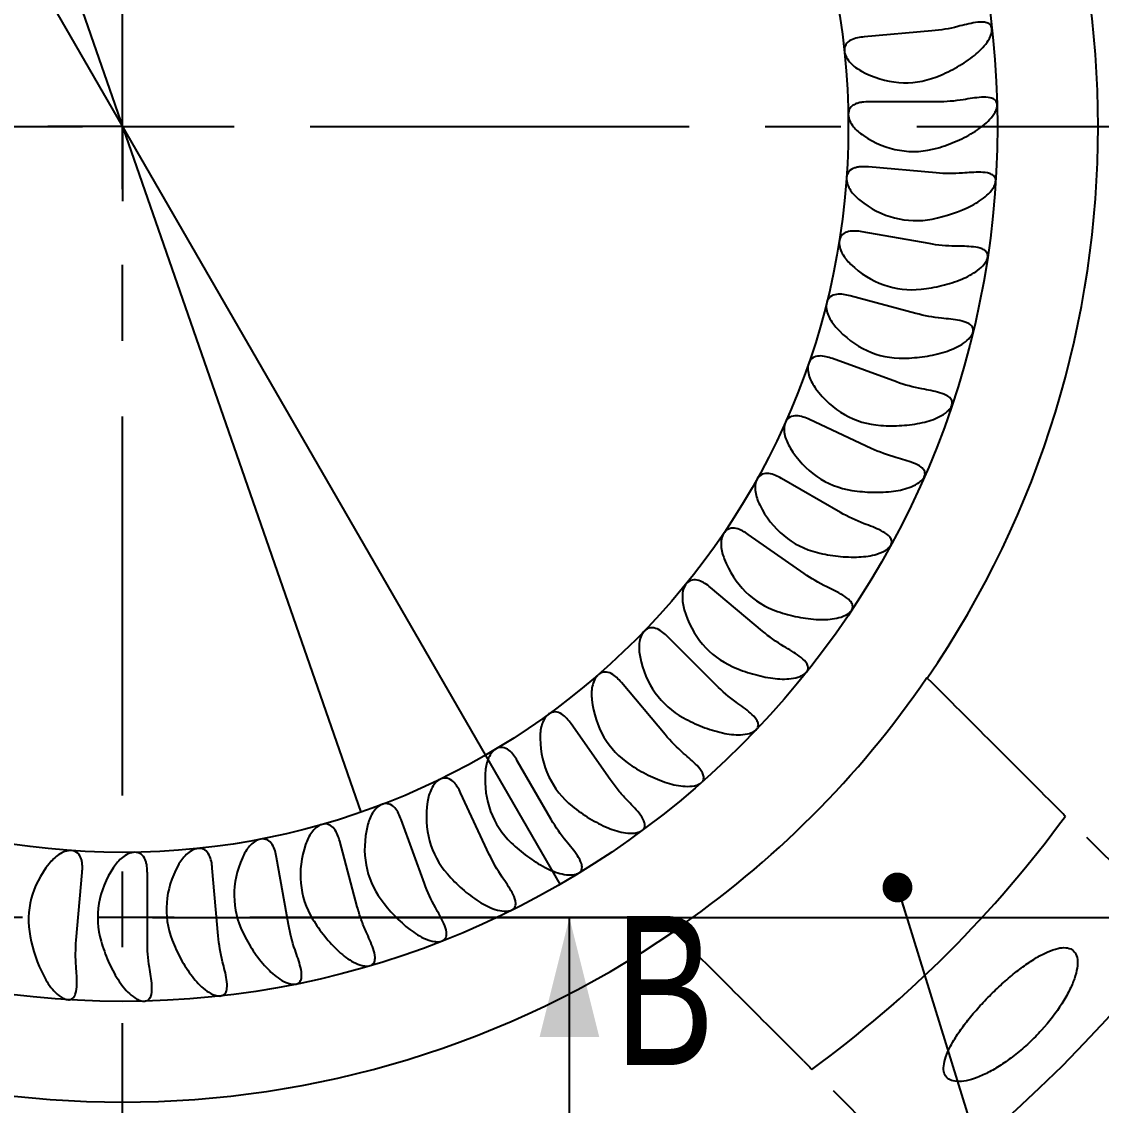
# Model space of a CAD drawing. Header units: millimetres. Extents: x 8 to 3888, y -9869 to 412.
# Drawn here: x 120.53 to 156.69, y 168.97 to 205.27 of the extents above; entities that cross this region are included whole.
import ezdxf

# ---------------------------------------------------------------- set-up
doc = ezdxf.new("R2010")
doc.units = ezdxf.units.MM
doc.header["$PDSIZE"] = -1
doc.linetypes.add('CENTERX2', pattern=[20.32, 12.7, -2.54, 2.54, -2.54])
for name, color, linetype in [('CENTERLINE', 4, 'CENTERX2'), ('DIMENSIONS', 2, 'Continuous'), ('TEXT', 2, 'Continuous')]:
    doc.layers.add(name, color=color, linetype=linetype)
doc.layers.add('OUTLINE', color=7, linetype='Continuous', lineweight=25)
doc.styles.add('SLDTEXTSTYLE0', font='TXT', dxfattribs={"width": 0.75})
doc.dimstyles.new('SLDDIMSTYLE0', dxfattribs={"dimtxt": 3.5, "dimasz": 2, "dimexe": 0, "dimexo": 0.0625, "dimgap": 0.875, "dimtad": 1, "dimdec": 1, "dimrnd": 1e-09, "dimzin": 12, "dimdsep": 46, "dimtxsty": 'SLDTEXTSTYLE0', "dimblk1": 'NONE', "dimsah": 1, "dimcen": 0, "dimadec": 0, "dimazin": 3, "dimtfac": 1, "dimtdec": 1, "dimtmove": 0, "dimatfit": 3, "dimldrblk": 'NONE', "dimfxl": 0, "dimfrac": 2, "dimtolj": 1, "dimtzin": 12, "dimarcsym": 0})
doc.dimstyles.new('SLDDIMSTYLE1', dxfattribs={"dimtxt": 3.5, "dimasz": 2, "dimexe": 0, "dimexo": 0.0625, "dimgap": 0.875, "dimtad": 1, "dimrnd": 1e-09, "dimzin": 12, "dimdsep": 46, "dimtxsty": 'SLDTEXTSTYLE0', "dimsah": 1, "dimcen": 0.09, "dimadec": 0, "dimazin": 3, "dimtfac": 1, "dimtofl": 0, "dimtmove": 0, "dimatfit": 3, "dimfxl": 0, "dimfrac": 2, "dimtolj": 1, "dimtzin": 12, "dimarcsym": 0})
doc.dimstyles.new('SLDDIMSTYLE2', dxfattribs={"dimtxt": 3.5, "dimasz": 2, "dimexe": 0, "dimexo": 0.0625, "dimgap": 0.875, "dimtad": 1, "dimrnd": 1e-09, "dimzin": 12, "dimdsep": 46, "dimtxsty": 'SLDTEXTSTYLE0', "dimsah": 1, "dimcen": 0.09, "dimadec": 0, "dimazin": 3, "dimtfac": 1, "dimtmove": 0, "dimatfit": 0, "dimfxl": 0, "dimfrac": 2, "dimtolj": 1, "dimtzin": 12, "dimarcsym": 0})
doc.dimstyles.new('SLDDIMSTYLE4', dxfattribs={"dimtxt": 0.18, "dimasz": 1, "dimexe": 0, "dimexo": 0.0625, "dimgap": 0, "dimtad": 0, "dimtih": 1, "dimtoh": 1, "dimdec": 0, "dimrnd": 1e-09, "dimzin": 0, "dimdsep": 46, "dimtxsty": 'Standard', "dimblk1": 'DOT', "dimblk2": 'DOT', "dimsah": 1, "dimcen": 0.09, "dimadec": 0, "dimazin": 0, "dimtfac": 1, "dimtdec": 0, "dimtofl": 0, "dimtmove": 0, "dimatfit": 3, "dimldrblk": 'DOT', "dimfxl": 0, "dimfrac": 2, "dimtolj": 1, "dimtzin": 0, "dimarcsym": 0})

# ---------------------------------------------------------------- blocks, each defined once
blk = doc.blocks.new('_D')
at = {"layer": 'DIMENSIONS'}
for q in [(95.068, 284.694), (131.896, 178.797)]:
    blk.add_line((115.927, 224.716), q, dxfattribs=at)
blk.add_solid([(115.927, 224.716), (115.742, 226.77), (114.797, 226.441)], dxfattribs=at)
at = {"layer": 'DIMENSIONS', "char_height": 3.5, "attachment_point": 1, "rotation": 289.1766, "style": 'SLDTEXTSTYLE0'}
for s, insert in [('%%c', (99.849, 284.676)), ('48,6', (101.574, 279.715))]:
    blk.add_mtext(s, dxfattribs=dict(at, insert=insert))
blk = doc.blocks.new('_None')
blk = doc.blocks.new('_D_1')
at = {"layer": 'DIMENSIONS'}
for q in [(78.937, 279.654), (138.563, 176.38)]:
    blk.add_line((109.26, 227.133), q, dxfattribs=at)
blk.add_solid([(109.26, 227.133), (108.693, 229.115), (107.827, 228.615)], dxfattribs=at)
at = {"layer": 'DIMENSIONS', "char_height": 3.5, "attachment_point": 1, "rotation": 300, "style": 'SLDTEXTSTYLE0'}
for s, insert in [('%%c', (83.637, 280.534)), ('58,6', (86.263, 275.986))]:
    blk.add_mtext(s, dxfattribs=dict(at, insert=insert))
blk = doc.blocks.new('_D_2')
at = {"layer": 'DIMENSIONS'}
for p, q in [((199.912, 201.757), (210.803, 201.757)), ((208.803, 175.261), (208.803, 201.757)), ((124.912, 175.261), (210.803, 175.261))]:
    blk.add_line(p, q, dxfattribs=at)
for points in [[(208.803, 201.757), (208.303, 199.757), (209.303, 199.757)], [(208.803, 175.261), (209.303, 177.261), (208.303, 177.261)]]:
    blk.add_solid(points, dxfattribs=at)
at = {"layer": 'DIMENSIONS', "insert": (204.291, 183.983), "char_height": 3.5, "attachment_point": 1, "rotation": 90, "style": 'SLDTEXTSTYLE0'}
blk.add_mtext('26,5', dxfattribs=at)
blk = doc.blocks.new('_D_3')
at = {"layer": 'DIMENSIONS'}
for p, q in [((47.912, 201.757), (37.912, 201.757)), ((39.912, 148.757), (39.912, 201.757)), ((122.912, 148.757), (37.912, 148.757))]:
    blk.add_line(p, q, dxfattribs=at)
for points in [[(39.912, 201.757), (39.412, 199.757), (40.412, 199.757)], [(39.912, 148.757), (40.412, 150.757), (39.412, 150.757)]]:
    blk.add_solid(points, dxfattribs=at)
at = {"layer": 'DIMENSIONS', "insert": (35.4, 172.67), "char_height": 3.5, "attachment_point": 1, "rotation": 90, "style": 'SLDTEXTSTYLE0'}
blk.add_mtext('53', dxfattribs=at)
blk = doc.blocks.new('_D_4')
at = {"layer": 'DIMENSIONS'}
for p, q in [((156.196, 177.958), (189.71, 144.443)), ((147.71, 169.472), (181.225, 135.958)), ((188.296, 145.857), (191.125, 148.686)), ((179.811, 137.372), (188.296, 145.857)), ((179.811, 137.372), (176.982, 134.543))]:
    blk.add_line(p, q, dxfattribs=at)
for points in [[(188.296, 145.857), (190.064, 146.918), (189.357, 147.625)], [(179.811, 137.372), (178.043, 136.311), (178.75, 135.604)]]:
    blk.add_solid(points, dxfattribs=at)
at = {"layer": 'DIMENSIONS', "insert": (179.035, 142.976), "char_height": 3.5, "attachment_point": 1, "rotation": 45, "style": 'SLDTEXTSTYLE0'}
blk.add_mtext('12', dxfattribs=at)
blk = doc.blocks.new('_Dot')
at = {"color": 0, "linetype": 'ByBlock', "lineweight": -2}
blk.add_line((-0.5, 0), (-1, 0), dxfattribs=at)
at = {"color": 0, "linetype": 'ByBlock', "const_width": 0.5}
blk.add_lwpolyline([(-0.25, 0, 1), (0.25, 0, 1)], format="xyb", close=True, dxfattribs=at)
blk = doc.blocks.new('SW_CENTERMARKSYMBOL_0')
at = {"layer": 'CENTERLINE', "color": 0}
for q in [(0, 2.5), (-2.5, 0), (0, -2.5), (2.5, 0)]:
    blk.add_line((0, 0), q, dxfattribs=at)

msp = doc.modelspace()

# ---------------------------------------------------------------- linework, layer by layer
at = {"color": 51, "linetype": 'Continuous', "lineweight": 18}
msp.add_point((123.91153, 175.26131), dxfattribs=at)
at = {"layer": 'CENTERLINE'}
for p, q in [((123.91153, 118.38715), (123.91153, 279.77333)), ((48.91153, 201.75653), (198.91153, 201.75653)), ((140.8782, 175.26131), (110.64445, 175.26131))]:
    msp.add_line(p, q, dxfattribs=at)
at = {"layer": 'CENTERLINE', "linetype": 'Continuous'}
msp.add_line((138.8782, 167.26131), (138.8782, 175.26131), dxfattribs=at)
at = {"layer": 'CENTERLINE'}
msp.add_solid([(138.8782, 175.26131), (137.8782, 171.26131), (139.8782, 171.26131)], dxfattribs=at)
at = {"layer": 'OUTLINE'}
for p, q in [((151.01781, 204.96257), (148.74718, 204.76392)), ((151.19408, 202.5879), (148.91478, 202.5879)), ((151.16272, 200.20691), (148.8921, 200.40556)), ((150.92397, 197.83771), (148.67929, 198.2335)), ((150.47963, 195.49833), (148.27799, 196.08826)), ((149.83309, 193.20658), (147.69125, 193.98615)), ((148.98927, 190.9799), (146.92353, 191.94318)), ((147.9546, 188.83524), (145.98067, 189.97489)), ((146.73694, 186.78892), (144.86985, 188.09627)), ((145.34557, 184.85651), (143.59953, 186.32162)), ((143.79108, 183.05272), (142.17937, 184.66443)), ((142.08528, 181.39128), (140.62018, 183.13732)), ((140.24118, 179.88483), (138.93383, 181.75192)), ((138.27279, 178.54483), (137.13314, 180.51876)), ((136.19511, 177.38149), (135.23184, 179.44724)), ((134.02394, 176.40366), (133.24438, 178.5455)), ((131.77582, 175.61878), (131.18589, 177.82042)), ((129.46783, 175.03283), (129.07204, 177.2775)), ((122.3619, 174.50534), (122.56056, 176.77596)), ((127.11757, 174.65025), (126.91891, 176.92088)), ((124.7429, 174.47398), (124.7429, 176.75328))]:
    msp.add_line(p, q, dxfattribs=at)
for radius in [44.5, 29.30238, 24.30871]:
    msp.add_circle((123.91153, 201.75653), radius, dxfattribs=at)
for radius, start, end in [(32.675, 325.581072, 34.418928), (32.65625, 304.412783, 325.587217), (39.11946, 306.177359, 323.822641), (32.675, 235.581072, 304.418928)]:
    msp.add_arc((123.91153, 201.75653), radius, start, end, dxfattribs=at)
for centre, major_axis in [((149.89152, 208.80242), (-0.48686, 5.56489)), ((150.40675, 206.51131), (0, 5.58614)), ((150.72033, 204.184), (0.48686, 5.56489)), ((150.82988, 201.83822), (0.97002, 5.50128)), ((150.73457, 199.49182), (1.4458, 5.3958)), ((150.43512, 197.16266), (1.91057, 5.24926)), ((149.93381, 194.86846), (2.36081, 5.06277)), ((149.23445, 192.62668), (2.79307, 4.83774)), ((148.34237, 190.45438), (3.20408, 4.5759)), ((147.26435, 188.3681), (3.5907, 4.27923)), ((146.00861, 186.38372), (3.95, 3.95)), ((144.58469, 184.51633), (4.27923, 3.5907)), ((143.00344, 182.78014), (4.5759, 3.20408)), ((141.27689, 181.18839), (4.83774, 2.79307)), ((139.41818, 179.75316), (5.06277, 2.36081)), ((137.44145, 178.4854), (5.24926, 1.91057)), ((135.36175, 177.39474), (5.3958, 1.4458)), ((133.19491, 176.48949), (5.50128, 0.97002)), ((126.339, 174.94773), (5.56489, -0.48686)), ((128.6663, 175.26131), (5.58614, 0)), ((130.95742, 175.77654), (5.56489, 0.48686))]:
    msp.add_ellipse(centre, major_axis=major_axis, ratio=0.70710678, start_param=2.70188696, end_param=3.34309157, dxfattribs=at)
for points in [[(151.8855, 205.10945), (151.6009, 205.03723), (151.31167, 204.98828), (151.01781, 204.96257)], [(152.07128, 202.65859), (151.78256, 202.61163), (151.49019, 202.5879), (151.19408, 202.5879)], [(152.04274, 200.20088), (151.75213, 200.17934), (151.45883, 200.181), (151.16272, 200.20691)], [(151.03086, 198.66281), (151.49161, 198.75331), (151.94685, 198.90467), (152.35573, 199.11634)], [(151.80011, 197.755), (151.50984, 197.75886), (151.21783, 197.78589), (150.92397, 197.83771)], [(151.34523, 195.33958), (151.05733, 195.36863), (150.76627, 195.42153), (150.47963, 195.49833)], [(150.68156, 192.97299), (150.39253, 193.02793), (150.10973, 193.10589), (149.83309, 193.20658)], [(149.81416, 190.67325), (149.53066, 190.75327), (149.25576, 190.85564), (148.98927, 190.9799)], [(148.74962, 188.45787), (148.47464, 188.56211), (148.20967, 188.68798), (147.9546, 188.83524)], [(147.49605, 186.34369), (147.23196, 186.47113), (146.9789, 186.6195), (146.73694, 186.78892)], [(146.06298, 184.34681), (145.81187, 184.49628), (145.57262, 184.66599), (145.34557, 184.85651)], [(144.46133, 182.48244), (144.22507, 182.6526), (144.00144, 182.84236), (143.79108, 183.05272)], [(150.86601, 183.28733), (150.86153, 183.29182), (150.85703, 183.29631), (150.85252, 183.30082)], [(150.86601, 183.28733), (152.31175, 181.84159), (153.75697, 180.39637), (155.20188, 178.95146)], [(142.70328, 180.76475), (142.48356, 180.95415), (142.27648, 181.16342), (142.08528, 181.39128)], [(155.48851, 178.66483), (155.39862, 178.75473), (155.30256, 178.85078), (155.20188, 178.95146)], [(138.77261, 177.82051), (138.5896, 178.04459), (138.41981, 178.29019), (138.27279, 178.54483)], [(136.6299, 176.61636), (136.46688, 176.85589), (136.31902, 177.11578), (136.19511, 177.38149)], [(134.39039, 175.60355), (134.24841, 175.8572), (134.12412, 176.12844), (134.02394, 176.40366)], [(132.56878, 175.87061), (132.84552, 175.49129), (133.17509, 175.14266), (133.53974, 174.86154)], [(129.68977, 174.18124), (129.59287, 174.45891), (129.51887, 174.74342), (129.46783, 175.03283)], [(120.8178, 174.63721), (120.90831, 174.17645), (121.05966, 173.72121), (121.27134, 173.31234)], [(127.26444, 173.78256), (127.19222, 174.06716), (127.14328, 174.3564), (127.11757, 174.65025)], [(142.36724, 174.81554), (142.37175, 174.81103), (142.37625, 174.80653), (142.38073, 174.80205)], [(146.7166, 170.46618), (145.27166, 171.91112), (143.82644, 173.35634), (142.38073, 174.80205)], [(122.35587, 173.62532), (122.33434, 173.91593), (122.336, 174.20923), (122.3619, 174.50534)], [(124.81359, 173.59678), (124.76663, 173.8855), (124.7429, 174.17787), (124.7429, 174.47398)], [(146.7166, 170.46618), (146.81802, 170.36476), (146.9135, 170.26928), (147.00323, 170.17955)]]:
    msp.add_open_spline(points, degree=3, dxfattribs=at)
for points, knots in [([(152.38206, 204.09574), (152.5451, 204.22026), (152.69659, 204.36036), (152.88293, 204.60234), (152.93917, 204.68932), (153.00035, 204.83144), (153.01691, 204.88079), (153.03441, 204.98479), (153.03496, 205.03918), (153.00221, 205.13928), (152.96687, 205.18158), (152.8792, 205.23431), (152.82978, 205.24697), (152.68164, 205.26669), (152.5808, 205.25693), (152.28174, 205.21259), (152.08498, 205.16006), (151.8855, 205.10945)], [0, 0, 0, 0, 0.25, 0.25, 0.375, 0.375, 0.4375, 0.4375, 0.5, 0.5, 0.5625, 0.5625, 0.625, 0.625, 0.75, 0.75, 1, 1, 1, 1]), ([(148.74718, 204.76392), (148.6723, 204.75737), (148.59782, 204.74767), (148.45051, 204.7153), (148.3766, 204.6924), (148.24134, 204.62165), (148.17962, 204.57251), (148.09821, 204.44334), (148.08161, 204.36444), (148.0946, 204.21235), (148.12159, 204.13901), (148.19502, 204.00648), (148.24245, 203.94544), (148.39885, 203.78122), (148.52494, 203.69248), (148.65706, 203.62034)], [0, 0, 0, 0, 0.125, 0.125, 0.25, 0.25, 0.375, 0.375, 0.5, 0.5, 0.625, 0.625, 0.75, 0.75, 1, 1, 1, 1]), ([(151.15607, 203.41903), (151.37539, 203.50371), (151.58843, 203.60173), (152.00058, 203.82777), (152.19892, 203.95586), (152.38206, 204.09574)], [0, 0, 0, 0, 0.5, 0.5, 1, 1, 1, 1]), ([(148.91478, 202.5879), (148.83924, 202.5879), (148.76364, 202.58473), (148.65007, 202.56982), (148.61219, 202.56313), (148.53634, 202.54443), (148.4975, 202.53194), (148.39269, 202.48687), (148.32817, 202.44276), (148.238, 202.31982), (148.21614, 202.24332), (148.21743, 202.09106), (148.23821, 202.01648), (148.30076, 201.8779), (148.34183, 201.81479), (148.48402, 201.63744), (148.5997, 201.54012), (148.72534, 201.45653)], [0, 0, 0, 0, 0.125, 0.125, 0.1875, 0.1875, 0.25, 0.25, 0.375, 0.375, 0.5, 0.5, 0.625, 0.625, 0.75, 0.75, 1, 1, 1, 1]), ([(152.47759, 201.60546), (152.64977, 201.71461), (152.81308, 201.84085), (153.0202, 202.06586), (153.08398, 202.14778), (153.15733, 202.2838), (153.17842, 202.33217), (153.20488, 202.4339), (153.21026, 202.48828), (153.18633, 202.59105), (153.15455, 202.63632), (153.07288, 202.69588), (153.02459, 202.7131), (152.87858, 202.74586), (152.77725, 202.74491), (152.47677, 202.727), (152.27391, 202.69155), (152.07128, 202.65859)], [0, 0, 0, 0, 0.25, 0.25, 0.375, 0.375, 0.4375, 0.4375, 0.5, 0.5, 0.5625, 0.5625, 0.625, 0.625, 0.75, 0.75, 1, 1, 1, 1]), ([(151.19729, 201.03818), (151.42486, 201.10392), (151.64865, 201.18441), (152.07588, 201.37268), (152.28122, 201.48098), (152.47759, 201.60546)], [0, 0, 0, 0, 0.5, 0.5, 1, 1, 1, 1]), ([(148.8921, 200.40556), (148.81686, 200.41215), (148.7413, 200.41557), (148.62689, 200.41062), (148.58857, 200.40727), (148.51139, 200.39526), (148.47197, 200.3863), (148.36364, 200.35063), (148.2955, 200.31247), (148.19458, 200.19768), (148.16617, 200.1236), (148.15405, 199.97167), (148.16824, 199.89549), (148.21839, 199.75207), (148.2538, 199.68557), (148.38014, 199.49622), (148.48673, 199.38936), (148.60477, 199.29501)], [0, 0, 0, 0, 0.125, 0.125, 0.1875, 0.1875, 0.25, 0.25, 0.375, 0.375, 0.5, 0.5, 0.625, 0.625, 0.75, 0.75, 1, 1, 1, 1]), ([(152.35573, 199.11634), (152.5357, 199.20952), (152.7096, 199.32109), (152.93492, 199.52621), (153.00465, 199.60066), (153.091, 199.73105), (153.11604, 199.77667), (153.152, 199.87623), (153.16239, 199.92991), (153.14835, 200.03461), (153.12137, 200.08261), (153.04474, 200.15031), (152.99819, 200.17168), (152.85516, 200.21743), (152.75469, 200.22529), (152.45127, 200.23375), (152.24803, 200.21609), (152.04274, 200.20088)], [0, 0, 0, 0, 0.25, 0.25, 0.375, 0.375, 0.4375, 0.4375, 0.5, 0.5, 0.5625, 0.5625, 0.625, 0.625, 0.75, 0.75, 1, 1, 1, 1]), ([(148.67929, 198.2335), (148.60501, 198.2466), (148.53017, 198.25658), (148.37821, 198.26334), (148.30077, 198.26014), (148.15196, 198.22631), (148.07996, 198.19454), (147.9687, 198.09061), (147.93252, 198.01847), (147.90623, 197.86853), (147.91344, 197.79078), (147.95022, 197.64396), (147.98026, 197.57285), (148.08874, 197.37417), (148.18752, 197.25591), (148.29627, 197.15222)], [0, 0, 0, 0, 0.125, 0.125, 0.25, 0.25, 0.375, 0.375, 0.5, 0.5, 0.625, 0.625, 0.75, 0.75, 1, 1, 1, 1]), ([(152.01738, 196.64731), (152.20495, 196.72451), (152.38487, 196.81848), (152.6297, 197.00473), (152.7057, 197.07293), (152.80294, 197.19493), (152.83194, 197.23829), (152.87622, 197.33324), (152.89166, 197.38664), (152.88734, 197.49152), (152.86471, 197.54241), (152.79519, 197.61627), (152.75064, 197.64197), (152.61239, 197.70033), (152.5122, 197.71712), (152.2124, 197.75198), (152.0059, 197.75227), (151.80011, 197.755)], [0, 0, 0, 0, 0.25, 0.25, 0.375, 0.375, 0.4375, 0.4375, 0.5, 0.5, 0.5625, 0.5625, 0.625, 0.625, 0.75, 0.75, 1, 1, 1, 1]), ([(150.65802, 196.31097), (150.89202, 196.33603), (151.12306, 196.37559), (151.57883, 196.48703), (151.80409, 196.55953), (152.01738, 196.64731)], [0, 0, 0, 0, 0.5, 0.5, 1, 1, 1, 1]), ([(148.27799, 196.08826), (148.20462, 196.10792), (148.12983, 196.12454), (147.97945, 196.14429), (147.90266, 196.14775), (147.75183, 196.12698), (147.67757, 196.10189), (147.55657, 196.00681), (147.51532, 195.93934), (147.47592, 195.79132), (147.47646, 195.7136), (147.50051, 195.56366), (147.52381, 195.49152), (147.6155, 195.28212), (147.70192, 195.15834), (147.80218, 195.04447)], [0, 0, 0, 0, 0.125, 0.125, 0.25, 0.25, 0.375, 0.375, 0.5, 0.5, 0.625, 0.625, 0.75, 0.75, 1, 1, 1, 1]), ([(151.46513, 194.21717), (151.56157, 194.24734), (151.65622, 194.28213), (151.84134, 194.36343), (151.9327, 194.41036), (152.10481, 194.51887), (152.18581, 194.57959), (152.2926, 194.69094), (152.32613, 194.73216), (152.37942, 194.82316), (152.39978, 194.87437), (152.40583, 194.98019), (152.38823, 195.03309), (152.32593, 195.1134), (152.28383, 195.14314), (152.15097, 195.21395), (152.05271, 195.23944), (151.75637, 195.30061), (151.55031, 195.31889), (151.34523, 195.33958)], [0, 0, 0, 0, 0.125, 0.125, 0.25, 0.25, 0.375, 0.375, 0.4375, 0.4375, 0.5, 0.5, 0.5625, 0.5625, 0.625, 0.625, 0.75, 0.75, 1, 1, 1, 1]), ([(150.08163, 194.00058), (150.31813, 194.00518), (150.55183, 194.02461), (151.01365, 194.09563), (151.24395, 194.14798), (151.46513, 194.21717)], [0, 0, 0, 0, 0.5, 0.5, 1, 1, 1, 1]), ([(147.69125, 193.98615), (147.61984, 194.01214), (147.54713, 194.03514), (147.39834, 194.06807), (147.3226, 194.07815), (147.17003, 194.07053), (147.09372, 194.05169), (146.96596, 193.96819), (146.91828, 193.90379), (146.86639, 193.76022), (146.86008, 193.68278), (146.87108, 193.53069), (146.88802, 193.4571), (146.96095, 193.24108), (147.03652, 193.1097), (147.12628, 192.9878)], [0, 0, 0, 0, 0.125, 0.125, 0.25, 0.25, 0.375, 0.375, 0.5, 0.5, 0.625, 0.625, 0.75, 0.75, 1, 1, 1, 1]), ([(150.70318, 191.84441), (150.90384, 191.88841), (151.09646, 191.94998), (151.36769, 192.08977), (151.45621, 192.14495), (151.57263, 192.24802), (151.60914, 192.28625), (151.66913, 192.37263), (151.69316, 192.42218), (151.70639, 192.52676), (151.69235, 192.58047), (151.63628, 192.66471), (151.59686, 192.69752), (151.47056, 192.77871), (151.37533, 192.81236), (151.08628, 192.89857), (150.88334, 192.93464), (150.68156, 192.97299)], [0, 0, 0, 0, 0.25, 0.25, 0.375, 0.375, 0.4375, 0.4375, 0.5, 0.5, 0.5625, 0.5625, 0.625, 0.625, 0.75, 0.75, 1, 1, 1, 1]), ([(146.92353, 191.94318), (146.8547, 191.97527), (146.78458, 192.00442), (146.63893, 192.05031), (146.5641, 192.06699), (146.41155, 192.07265), (146.33389, 192.0605), (146.19952, 191.98855), (146.14628, 191.92843), (146.08212, 191.79), (146.06908, 191.71348), (146.06678, 191.56083), (146.07727, 191.48606), (146.13104, 191.26473), (146.19499, 191.12699), (146.27369, 190.99787)], [0, 0, 0, 0, 0.125, 0.125, 0.25, 0.25, 0.375, 0.375, 0.5, 0.5, 0.625, 0.625, 0.75, 0.75, 1, 1, 1, 1]), ([(149.30607, 191.74922), (149.54126, 191.73324), (149.77563, 191.73214), (150.2429, 191.76266), (150.47754, 191.79492), (150.70318, 191.84441)], [0, 0, 0, 0, 0.5, 0.5, 1, 1, 1, 1]), ([(149.73733, 189.54708), (149.94123, 189.57345), (150.13837, 189.61806), (150.42001, 189.73329), (150.51302, 189.78046), (150.63809, 189.87292), (150.67786, 189.90781), (150.74519, 189.98844), (150.77359, 190.03565), (150.79622, 190.13885), (150.78708, 190.19356), (150.73871, 190.28254), (150.70229, 190.31875), (150.58378, 190.41063), (150.49151, 190.45266), (150.21117, 190.56374), (150.012, 190.61741), (149.81416, 190.67325)], [0, 0, 0, 0, 0.25, 0.25, 0.375, 0.375, 0.4375, 0.4375, 0.5, 0.5, 0.5625, 0.5625, 0.625, 0.625, 0.75, 0.75, 1, 1, 1, 1]), ([(145.98067, 189.97489), (145.91519, 190.01269), (145.84792, 190.04775), (145.70951, 190.10529), (145.63826, 190.12833), (145.48655, 190.14851), (145.40697, 190.14373), (145.26678, 190.08552), (145.20707, 190.03025), (145.13023, 189.89868), (145.11, 189.823), (145.09389, 189.67172), (145.0977, 189.59461), (145.13153, 189.37016), (145.184, 189.22483), (145.25092, 189.08982)], [0, 0, 0, 0, 0.125, 0.125, 0.25, 0.25, 0.375, 0.375, 0.5, 0.5, 0.625, 0.625, 0.75, 0.75, 1, 1, 1, 1]), ([(148.33724, 189.57402), (148.57068, 189.53752), (148.80852, 189.51576), (149.27571, 189.50589), (149.50736, 189.51733), (149.73733, 189.54708)], [0, 0, 0, 0, 0.5, 0.5, 1, 1, 1, 1]), ([(148.57493, 187.34267), (148.77893, 187.35112), (148.98393, 187.37888), (149.27616, 187.47049), (149.37229, 187.50952), (149.50467, 187.59157), (149.54664, 187.62278), (149.61991, 187.69767), (149.65184, 187.74288), (149.68147, 187.843), (149.67632, 187.89821), (149.635, 187.99028), (149.60175, 188.02918), (149.49154, 188.13033), (149.40352, 188.17999), (149.13452, 188.31453), (148.94132, 188.38519), (148.74962, 188.45787)], [0, 0, 0, 0, 0.25, 0.25, 0.375, 0.375, 0.4375, 0.4375, 0.5, 0.5, 0.5625, 0.5625, 0.625, 0.625, 0.75, 0.75, 1, 1, 1, 1]), ([(144.86985, 188.09627), (144.80773, 188.13977), (144.74321, 188.18094), (144.60865, 188.25095), (144.53768, 188.28049), (144.38883, 188.3126), (144.31046, 188.31446), (144.1642, 188.26655), (144.10233, 188.21728), (144.01464, 188.09167), (143.98854, 188.01845), (143.95984, 187.86931), (143.95706, 187.79354), (143.97159, 187.56538), (144.01046, 187.41948), (144.06574, 187.27817)], [0, 0, 0, 0, 0.125, 0.125, 0.25, 0.25, 0.375, 0.375, 0.5, 0.5, 0.625, 0.625, 0.75, 0.75, 1, 1, 1, 1]), ([(147.18252, 187.49154), (147.41056, 187.43516), (147.64147, 187.39318), (148.1099, 187.34187), (148.34484, 187.33315), (148.57493, 187.34267)], [0, 0, 0, 0, 0.5, 0.5, 1, 1, 1, 1]), ([(143.59953, 186.32162), (143.54141, 186.37038), (143.48073, 186.417), (143.35288, 186.49843), (143.28475, 186.53405), (143.13925, 186.57904), (143.06138, 186.58774), (142.91137, 186.55275), (142.84554, 186.50911), (142.74718, 186.3916), (142.71481, 186.32094), (142.67321, 186.17489), (142.66382, 186.0996), (142.65841, 185.8711), (142.68443, 185.72226), (142.72717, 185.57671)], [0, 0, 0, 0, 0.125, 0.125, 0.25, 0.25, 0.375, 0.375, 0.5, 0.5, 0.625, 0.625, 0.75, 0.75, 1, 1, 1, 1]), ([(147.22483, 185.24796), (147.42857, 185.23861), (147.63442, 185.24839), (147.9324, 185.31361), (148.02961, 185.34316), (148.16948, 185.41299), (148.21402, 185.44008), (148.29456, 185.50814), (148.33055, 185.54973), (148.37043, 185.64727), (148.37094, 185.70247), (148.33834, 185.79914), (148.30873, 185.8409), (148.20752, 185.95213), (148.12482, 186.00886), (147.86607, 186.16801), (147.68125, 186.25431), (147.49605, 186.34369)], [0, 0, 0, 0, 0.25, 0.25, 0.375, 0.375, 0.4375, 0.4375, 0.5, 0.5, 0.5625, 0.5625, 0.625, 0.625, 0.75, 0.75, 1, 1, 1, 1]), ([(145.85069, 185.51762), (146.07375, 185.44131), (146.29984, 185.37958), (146.75906, 185.28814), (146.99405, 185.25856), (147.22483, 185.24796)], [0, 0, 0, 0, 0.5, 0.5, 1, 1, 1, 1]), ([(142.17937, 184.66443), (142.1257, 184.71809), (142.06934, 184.7698), (141.94915, 184.862), (141.88441, 184.90343), (141.74336, 184.96097), (141.66653, 184.97644), (141.51402, 184.95468), (141.44466, 184.91698), (141.33639, 184.80848), (141.29798, 184.74091), (141.2438, 184.59906), (141.22788, 184.52483), (141.20257, 184.29772), (141.21552, 184.14708), (141.24541, 183.99839)], [0, 0, 0, 0, 0.125, 0.125, 0.25, 0.25, 0.375, 0.375, 0.5, 0.5, 0.625, 0.625, 0.75, 0.75, 1, 1, 1, 1]), ([(145.6973, 183.27889), (145.89937, 183.25183), (146.10522, 183.24357), (146.40835, 183.28269), (146.50954, 183.30429), (146.65358, 183.36139), (146.7005, 183.38477), (146.78497, 183.44441), (146.82438, 183.48207), (146.87343, 183.57666), (146.8787, 183.63104), (146.85492, 183.73028), (146.82913, 183.77446), (146.73865, 183.89367), (146.65993, 183.95862), (146.41769, 184.13856), (146.24057, 184.24111), (146.06298, 184.34681)], [0, 0, 0, 0, 0.25, 0.25, 0.375, 0.375, 0.4375, 0.4375, 0.5, 0.5, 0.5625, 0.5625, 0.625, 0.625, 0.75, 0.75, 1, 1, 1, 1]), ([(140.62018, 183.13732), (140.57139, 183.19547), (140.51978, 183.25184), (140.4082, 183.3541), (140.34734, 183.40101), (140.21185, 183.47067), (140.1366, 183.49267), (139.98415, 183.48472), (139.91053, 183.45304), (139.7935, 183.35486), (139.74916, 183.29099), (139.68236, 183.15356), (139.66018, 183.08129), (139.61521, 182.85768), (139.61494, 182.70572), (139.63173, 182.55521)], [0, 0, 0, 0, 0.125, 0.125, 0.25, 0.25, 0.375, 0.375, 0.5, 0.5, 0.625, 0.625, 0.75, 0.75, 1, 1, 1, 1]), ([(144.35189, 183.66729), (144.56871, 183.57127), (144.79139, 183.48927), (145.23959, 183.35888), (145.46658, 183.3098), (145.6973, 183.27889)], [0, 0, 0, 0, 0.5, 0.5, 1, 1, 1, 1]), ([(144.00397, 181.45045), (144.20335, 181.40578), (144.40751, 181.3796), (144.71401, 181.39238), (144.81634, 181.4052), (144.96403, 181.44938), (145.01319, 181.4687), (145.10328, 181.52147), (145.14575, 181.556), (145.20198, 181.6459), (145.21159, 181.69969), (145.19612, 181.80023), (145.17419, 181.84643), (145.09434, 181.97276), (145.02163, 182.04421), (144.79627, 182.24422), (144.62871, 182.36189), (144.46133, 182.48244)], [0, 0, 0, 0, 0.25, 0.25, 0.375, 0.375, 0.4375, 0.4375, 0.5, 0.5, 0.5625, 0.5625, 0.625, 0.625, 0.75, 0.75, 1, 1, 1, 1]), ([(138.93383, 181.75192), (138.89028, 181.81411), (138.84382, 181.87472), (138.74164, 181.98625), (138.68513, 182.03828), (138.5562, 182.11954), (138.4832, 182.14805), (138.33041, 182.15343), (138.25445, 182.12831), (138.12925, 182.0407), (138.0795, 181.98089), (138.00103, 181.8499), (137.97262, 181.77984), (137.90828, 181.56085), (137.89479, 181.40968), (137.8984, 181.25818)], [0, 0, 0, 0, 0.125, 0.125, 0.25, 0.25, 0.375, 0.375, 0.5, 0.5, 0.625, 0.625, 0.75, 0.75, 1, 1, 1, 1]), ([(142.69753, 181.95463), (142.90523, 181.84004), (143.11975, 181.73902), (143.55484, 181.57006), (143.77673, 181.50137), (144.00397, 181.45045)], [0, 0, 0, 0, 0.5, 0.5, 1, 1, 1, 1]), ([(137.13314, 180.51876), (137.09518, 180.58452), (137.05421, 180.6489), (136.96219, 180.76886), (136.91046, 180.82562), (136.78908, 180.91785), (136.71887, 180.95264), (136.56698, 180.97135), (136.48923, 180.95296), (136.35682, 180.87658), (136.30203, 180.82132), (136.21247, 180.69773), (136.17806, 180.63041), (136.09483, 180.41776), (136.06824, 180.26846), (136.05863, 180.11714)], [0, 0, 0, 0, 0.125, 0.125, 0.25, 0.25, 0.375, 0.375, 0.5, 0.5, 0.625, 0.625, 0.75, 0.75, 1, 1, 1, 1]), ([(142.15772, 179.77655), (142.35248, 179.71466), (142.5546, 179.67065), (142.86076, 179.65683), (142.96449, 179.66067), (143.1169, 179.69256), (143.16712, 179.70762), (143.26131, 179.75289), (143.30692, 179.78457), (143.369, 179.86897), (143.38279, 179.92262), (143.37512, 180.02342), (143.35703, 180.07139), (143.28784, 180.20399), (143.22181, 180.281), (143.01546, 180.49878), (142.85879, 180.6307), (142.70328, 180.76475)], [0, 0, 0, 0, 0.25, 0.25, 0.375, 0.375, 0.4375, 0.4375, 0.5, 0.5, 0.5625, 0.5625, 0.625, 0.625, 0.75, 0.75, 1, 1, 1, 1]), ([(140.90019, 180.39268), (141.09553, 180.26148), (141.30226, 180.14089), (141.72297, 179.93382), (141.9377, 179.84647), (142.15772, 179.77655)], [0, 0, 0, 0, 0.5, 0.5, 1, 1, 1, 1]), ([(135.23184, 179.44724), (135.19975, 179.51606), (135.16456, 179.58373), (135.08338, 179.71122), (135.0368, 179.77226), (134.92393, 179.87476), (134.85703, 179.91554), (134.70726, 179.94746), (134.62826, 179.93592), (134.48967, 179.87138), (134.43027, 179.82108), (134.3303, 179.7058), (134.29013, 179.64174), (134.18865, 179.43709), (134.14918, 179.29075), (134.12641, 179.1408)], [0, 0, 0, 0, 0.125, 0.125, 0.25, 0.25, 0.375, 0.375, 0.5, 0.5, 0.625, 0.625, 0.75, 0.75, 1, 1, 1, 1]), ([(140.80222, 179.20682), (140.70126, 179.3105), (140.60386, 179.41882), (140.41644, 179.64508), (140.32591, 179.76382), (140.24118, 179.88483)], [0, 0, 0, 0, 0.5, 0.5, 1, 1, 1, 1]), ([(133.24438, 178.5455), (133.21856, 178.61645), (133.18976, 178.68627), (133.11964, 178.82121), (133.07867, 178.88591), (132.97542, 178.99778), (132.91093, 179.04497), (132.7662, 179.08929), (132.68548, 179.08486), (132.54219, 179.03278), (132.47841, 178.98769), (132.36955, 178.88245), (132.32292, 178.82086), (132.20495, 178.62742), (132.1519, 178.48273), (132.11644, 178.33657)], [0, 0, 0, 0, 0.125, 0.125, 0.25, 0.25, 0.375, 0.375, 0.5, 0.5, 0.625, 0.625, 0.75, 0.75, 1, 1, 1, 1]), ([(138.97356, 178.99331), (139.15654, 178.84574), (139.35157, 178.70781), (139.75337, 178.46438), (139.95976, 178.35866), (140.1726, 178.26993)], [0, 0, 0, 0, 0.5, 0.5, 1, 1, 1, 1]), ([(140.1726, 178.26993), (140.36106, 178.19137), (140.55858, 178.1299), (140.86215, 178.08943), (140.96575, 178.08417), (141.12042, 178.10259), (141.17168, 178.11315), (141.26977, 178.15007), (141.31779, 178.17756), (141.38694, 178.25578), (141.40558, 178.308), (141.40703, 178.4089), (141.39334, 178.45821), (141.33619, 178.59644), (141.27741, 178.67864), (141.09048, 178.91425), (140.94525, 179.05994), (140.80222, 179.20682)], [0, 0, 0, 0, 0.25, 0.25, 0.375, 0.375, 0.4375, 0.4375, 0.5, 0.5, 0.5625, 0.5625, 0.625, 0.625, 0.75, 0.75, 1, 1, 1, 1]), ([(131.18589, 177.82042), (131.16626, 177.89367), (131.14339, 177.96645), (131.08509, 178.10714), (131.04942, 178.17563), (130.95669, 178.295), (130.8977, 178.347), (130.75541, 178.40428), (130.67584, 178.40647), (130.52798, 178.36669), (130.46087, 178.32738), (130.3429, 178.23151), (130.29216, 178.17538), (130.15646, 177.99104), (130.09258, 177.85454), (130.04404, 177.71059)], [0, 0, 0, 0, 0.125, 0.125, 0.25, 0.25, 0.375, 0.375, 0.5, 0.5, 0.625, 0.625, 0.75, 0.75, 1, 1, 1, 1]), ([(129.07204, 177.2775), (129.05884, 177.35233), (129.0423, 177.42712), (128.99668, 177.57166), (128.96738, 177.64272), (128.88481, 177.77067), (128.83073, 177.82737), (128.69332, 177.89693), (128.61484, 177.90578), (128.46399, 177.87895), (128.39378, 177.84562), (128.26806, 177.76047), (128.21249, 177.70883), (128.06149, 177.53729), (127.98577, 177.40656), (127.92496, 177.2676)], [0, 0, 0, 0, 0.125, 0.125, 0.25, 0.25, 0.375, 0.375, 0.5, 0.5, 0.625, 0.625, 0.75, 0.75, 1, 1, 1, 1]), ([(122.56056, 176.77596), (122.56714, 176.8512), (122.57057, 176.92677), (122.56562, 177.04117), (122.56226, 177.07949), (122.55025, 177.15667), (122.54129, 177.19609), (122.50563, 177.30442), (122.46746, 177.37256), (122.35268, 177.47348), (122.2786, 177.50189), (122.12667, 177.51401), (122.05049, 177.49982), (121.90706, 177.44967), (121.84056, 177.41426), (121.65121, 177.28792), (121.54435, 177.18133), (121.45, 177.06329)], [0, 0, 0, 0, 0.125, 0.125, 0.1875, 0.1875, 0.25, 0.25, 0.375, 0.375, 0.5, 0.5, 0.625, 0.625, 0.75, 0.75, 1, 1, 1, 1]), ([(126.91891, 176.92088), (126.91236, 176.99573), (126.90267, 177.07013), (126.87041, 177.21711), (126.84761, 177.29089), (126.77698, 177.42624), (126.72791, 177.48807), (126.59873, 177.56972), (126.51989, 177.58642), (126.36766, 177.57356), (126.29429, 177.54659), (126.16168, 177.47319), (126.10061, 177.42576), (125.93627, 177.2693), (125.84751, 177.14319), (125.77534, 177.011)], [0, 0, 0, 0, 0.125, 0.125, 0.25, 0.25, 0.375, 0.375, 0.5, 0.5, 0.625, 0.625, 0.75, 0.75, 1, 1, 1, 1]), ([(136.9323, 177.76719), (137.10159, 177.60436), (137.28316, 177.45047), (137.66307, 177.17226), (137.85961, 177.0489), (138.06373, 176.94206)], [0, 0, 0, 0, 0.5, 0.5, 1, 1, 1, 1]), ([(138.06373, 176.94206), (138.24548, 176.84693), (138.43656, 176.76894), (138.73311, 176.70249), (138.83344, 176.68821), (138.98973, 176.69241), (139.04158, 176.69814), (139.14348, 176.72588), (139.19351, 176.74833), (139.27087, 176.81996), (139.29459, 176.86974), (139.30585, 176.97119), (139.29662, 177.02153), (139.25191, 177.16499), (139.20086, 177.25149), (139.0337, 177.50493), (138.9027, 177.66122), (138.77261, 177.82051)], [0, 0, 0, 0, 0.25, 0.25, 0.375, 0.375, 0.4375, 0.4375, 0.5, 0.5, 0.5625, 0.5625, 0.625, 0.625, 0.75, 0.75, 1, 1, 1, 1]), ([(124.7429, 176.75328), (124.7429, 176.82883), (124.73972, 176.90442), (124.72481, 177.01799), (124.71813, 177.05587), (124.69943, 177.13172), (124.68694, 177.17056), (124.64187, 177.27537), (124.59775, 177.3399), (124.47482, 177.43006), (124.39832, 177.45193), (124.24605, 177.45063), (124.17147, 177.42986), (124.03289, 177.36731), (123.96979, 177.32623), (123.79244, 177.18404), (123.69511, 177.06836), (123.61153, 176.94272)], [0, 0, 0, 0, 0.125, 0.125, 0.1875, 0.1875, 0.25, 0.25, 0.375, 0.375, 0.5, 0.5, 0.625, 0.625, 0.75, 0.75, 1, 1, 1, 1]), ([(134.79194, 176.72364), (134.94633, 176.54674), (135.11291, 176.37843), (135.46799, 176.06732), (135.65323, 175.9272), (135.84716, 175.80304)], [0, 0, 0, 0, 0.5, 0.5, 1, 1, 1, 1]), ([(135.84716, 175.80304), (136.01863, 175.69326), (136.20225, 175.59851), (136.49331, 175.50595), (136.59452, 175.48273), (136.7488, 175.47367), (136.80137, 175.47496), (136.90461, 175.4938), (136.95561, 175.51141), (137.03951, 175.5766), (137.06715, 175.62412), (137.08704, 175.72379), (137.08226, 175.77476), (137.05046, 175.92079), (137.00659, 176.0128), (136.86327, 176.2778), (136.74591, 176.4459), (136.6299, 176.61636)], [0, 0, 0, 0, 0.25, 0.25, 0.375, 0.375, 0.4375, 0.4375, 0.5, 0.5, 0.5625, 0.5625, 0.625, 0.625, 0.75, 0.75, 1, 1, 1, 1]), ([(132.07113, 174.78977), (132.01117, 174.92297), (131.9558, 175.06055), (131.8573, 175.33725), (131.81375, 175.47722), (131.77582, 175.61878)], [0, 0, 0, 0, 0.5, 0.5, 1, 1, 1, 1]), ([(133.53974, 174.86154), (133.70246, 174.7361), (133.87526, 174.62688), (134.15905, 174.5087), (134.25775, 174.47699), (134.41008, 174.45478), (134.46135, 174.45154), (134.56593, 174.46126), (134.61949, 174.47491), (134.70754, 174.53197), (134.7396, 174.57726), (134.76795, 174.67442), (134.76771, 174.7256), (134.74858, 174.87486), (134.71325, 174.96894), (134.59335, 175.24605), (134.49067, 175.42441), (134.39039, 175.60355)], [0, 0, 0, 0, 0.25, 0.25, 0.375, 0.375, 0.4375, 0.4375, 0.5, 0.5, 0.5625, 0.5625, 0.625, 0.625, 0.75, 0.75, 1, 1, 1, 1]), ([(130.27973, 175.21458), (130.40107, 175.01355), (130.53476, 174.8204), (130.83045, 174.45206), (130.98966, 174.28065), (131.15905, 174.12473)], [0, 0, 0, 0, 0.5, 0.5, 1, 1, 1, 1]), ([(127.94221, 174.76056), (128.04561, 174.54962), (128.16187, 174.34577), (128.42363, 173.954), (128.568, 173.76836), (128.7232, 173.59822)], [0, 0, 0, 0, 0.5, 0.5, 1, 1, 1, 1]), ([(131.15905, 174.12473), (131.3083, 173.98735), (131.47251, 173.86223), (131.74215, 173.72072), (131.83777, 173.68018), (131.98744, 173.64423), (132.03859, 173.63623), (132.14429, 173.63626), (132.19809, 173.64461), (132.29191, 173.69304), (132.32824, 173.73467), (132.36614, 173.82985), (132.37041, 173.88077), (132.36483, 174.03055), (132.3376, 174.12894), (132.24226, 174.41576), (132.15607, 174.60111), (132.07113, 174.78977)], [0, 0, 0, 0, 0.25, 0.25, 0.375, 0.375, 0.4375, 0.4375, 0.5, 0.5, 0.5625, 0.5625, 0.625, 0.625, 0.75, 0.75, 1, 1, 1, 1]), ([(123.19318, 174.47077), (123.25892, 174.2432), (123.3394, 174.01941), (123.52768, 173.59218), (123.63597, 173.38685), (123.76046, 173.19047)], [0, 0, 0, 0, 0.5, 0.5, 1, 1, 1, 1]), ([(125.57402, 174.51199), (125.65871, 174.29267), (125.75672, 174.07964), (125.98276, 173.66749), (126.11086, 173.46915), (126.25073, 173.286)], [0, 0, 0, 0, 0.5, 0.5, 1, 1, 1, 1]), ([(155.37128, 172.37876), (155.46615, 172.52807), (155.54814, 172.67268), (155.68784, 172.95245), (155.74598, 173.08899), (155.83426, 173.34385), (155.86458, 173.4619), (155.8983, 173.67896), (155.90135, 173.77828), (155.88, 173.94864), (155.85594, 174.02095), (155.78061, 174.13901), (155.72966, 174.18363), (155.6046, 174.24254), (155.52959, 174.25731), (155.35698, 174.25611), (155.26111, 174.24038), (155.05038, 174.17982), (154.93412, 174.13422), (154.69023, 174.01694), (154.56225, 173.94544), (154.29365, 173.77705), (154.15312, 173.67999), (153.87097, 173.46906), (153.72786, 173.35428), (153.43699, 173.10574), (153.29362, 172.97569), (153.0121, 172.70596), (152.87228, 172.56451), (152.60522, 172.27893), (152.47861, 172.13567), (152.2393, 171.848), (152.12605, 171.70264), (151.92366, 171.42254), (151.83322, 171.28637), (151.67479, 171.02141), (151.60808, 170.89448), (151.50324, 170.65799), (151.46426, 170.54665), (151.41606, 170.3421), (151.40714, 170.25083), (151.41912, 170.08934), (151.44057, 170.0186), (151.51282, 169.9038), (151.56328, 169.85916), (151.69291, 169.79553), (151.77246, 169.77694), (151.95354, 169.76765), (152.05572, 169.77651), (152.28383, 169.82258), (152.40663, 169.85923), (152.66668, 169.95863), (152.80574, 170.02227), (153.09176, 170.17389), (153.23759, 170.26105), (153.53441, 170.45818), (153.68658, 170.56928), (153.98324, 170.80593), (154.12912, 170.93227), (154.41571, 171.20145), (154.55476, 171.34295), (154.94657, 171.77446), (155.18153, 172.08012), (155.37128, 172.37876)], [0, 0, 0, 0, 0.03125, 0.03125, 0.0625, 0.0625, 0.09375, 0.09375, 0.125, 0.125, 0.15625, 0.15625, 0.1875, 0.1875, 0.21875, 0.21875, 0.25, 0.25, 0.28125, 0.28125, 0.3125, 0.3125, 0.34375, 0.34375, 0.375, 0.375, 0.40625, 0.40625, 0.4375, 0.4375, 0.46875, 0.46875, 0.5, 0.5, 0.53125, 0.53125, 0.5625, 0.5625, 0.59375, 0.59375, 0.625, 0.625, 0.65625, 0.65625, 0.6875, 0.6875, 0.71875, 0.71875, 0.75, 0.75, 0.78125, 0.78125, 0.8125, 0.8125, 0.84375, 0.84375, 0.875, 0.875, 0.90625, 0.90625, 0.9375, 0.9375, 1, 1, 1, 1]), ([(128.7232, 173.59822), (128.86043, 173.44778), (129.01315, 173.30883), (129.27035, 173.14407), (129.36175, 173.09552), (129.50928, 173.04658), (129.55992, 173.03442), (129.66333, 173.02586), (129.7185, 173.02973), (129.81582, 173.07063), (129.85507, 173.10934), (129.90017, 173.20025), (129.90884, 173.25081), (129.91603, 173.40018), (129.89749, 173.50037), (129.82769, 173.79344), (129.7576, 173.98687), (129.68977, 174.18124)], [0, 0, 0, 0, 0.25, 0.25, 0.375, 0.375, 0.4375, 0.4375, 0.5, 0.5, 0.5625, 0.5625, 0.625, 0.625, 0.75, 0.75, 1, 1, 1, 1]), ([(121.27134, 173.31234), (121.36451, 173.13236), (121.47609, 172.95846), (121.6812, 172.73314), (121.75565, 172.66341), (121.88605, 172.57707), (121.93167, 172.55202), (122.03123, 172.51606), (122.08491, 172.50567), (122.1896, 172.51971), (122.23761, 172.54669), (122.3053, 172.62333), (122.32667, 172.66987), (122.37242, 172.81291), (122.38028, 172.91337), (122.38875, 173.21679), (122.37109, 173.42003), (122.35587, 173.62532)], [0, 0, 0, 0, 0.25, 0.25, 0.375, 0.375, 0.4375, 0.4375, 0.5, 0.5, 0.5625, 0.5625, 0.625, 0.625, 0.75, 0.75, 1, 1, 1, 1]), ([(123.76046, 173.19047), (123.8696, 173.01829), (123.99584, 172.85498), (124.22085, 172.64786), (124.30277, 172.58408), (124.43879, 172.51073), (124.48716, 172.48964), (124.58889, 172.46319), (124.64327, 172.4578), (124.74604, 172.48173), (124.79132, 172.51351), (124.85087, 172.59518), (124.86809, 172.64347), (124.90085, 172.78948), (124.8999, 172.89081), (124.882, 173.19129), (124.84655, 173.39415), (124.81359, 173.59678)], [0, 0, 0, 0, 0.25, 0.25, 0.375, 0.375, 0.4375, 0.4375, 0.5, 0.5, 0.5625, 0.5625, 0.625, 0.625, 0.75, 0.75, 1, 1, 1, 1]), ([(126.25073, 173.286), (126.37525, 173.12296), (126.51536, 172.97147), (126.75734, 172.78514), (126.84432, 172.72889), (126.98644, 172.66771), (127.03578, 172.65115), (127.13978, 172.63365), (127.19418, 172.6331), (127.29427, 172.66585), (127.33658, 172.70119), (127.38931, 172.78887), (127.40196, 172.83828), (127.42169, 172.98642), (127.41193, 173.08727), (127.36759, 173.38632), (127.31506, 173.58308), (127.26444, 173.78256)], [0, 0, 0, 0, 0.25, 0.25, 0.375, 0.375, 0.4375, 0.4375, 0.5, 0.5, 0.5625, 0.5625, 0.625, 0.625, 0.75, 0.75, 1, 1, 1, 1])]:
    msp.add_open_spline(points, degree=3, knots=knots, dxfattribs=at)

# ---------------------------------------------------------------- block references
at = {"layer": 'CENTERLINE'}
msp.add_blockref('SW_CENTERMARKSYMBOL_0', (123.91153, 201.75653), dxfattribs=at)

# ---------------------------------------------------------------- texts
at = {"layer": 'CENTERLINE', "insert": (140.39952, 175.32067), "char_height": 5, "attachment_point": 1, "style": 'SLDTEXTSTYLE0'}
msp.add_mtext('B', dxfattribs=at)

# ---------------------------------------------------------------- dimensions: what is measured, and where the dimension line sits
at = {"layer": 'DIMENSIONS'}
for p1, p2, picture, middle in [((131.89647, 178.7967), (115.92658, 224.71637), '_D', (97.90831, 276.52599)), ((138.56272, 176.37993), (109.26034, 227.13314), '_D_1', (83.26195, 272.16369))]:
    dim = msp.add_diameter_dim_2p(p1=p1, p2=p2, dimstyle='SLDDIMSTYLE0', dxfattribs=at)
    dim.commit()
    dim.dimension.update_dxf_attribs({"geometry": picture, "text_midpoint": middle, "dimtype": 163})
for base, p1, p2, angle, dimstyle, picture, middle in [((39.91153, 201.75653), (123.91153, 148.75653), (48.91153, 201.75653), 90, 'SLDDIMSTYLE1', '_D_3', (39.91153, 175.25653)), ((208.80302, 201.75653), (123.91153, 175.26131), (198.91153, 201.75653), 90, 'SLDDIMSTYLE1', '_D_2', (208.80302, 188.50892)), ((188.29618, 145.85716), (147.00323, 170.17955), (155.48851, 178.66483), 45, 'SLDDIMSTYLE2', '_D_4', (184.05354, 141.61452))]:
    dim = msp.add_linear_dim(base=base, p1=p1, p2=p2, angle=angle, dimstyle=dimstyle, dxfattribs=at)
    dim.commit()
    dim.dimension.update_dxf_attribs({"geometry": picture, "text_midpoint": middle, "dimtype": 160})

# ---------------------------------------------------------------- leaders
at = {"layer": 'TEXT'}
msp.add_leader([(149.8658, 176.27258), (167.40336, 119.56148)], dimstyle='SLDDIMSTYLE4', dxfattribs=at)

doc.saveas('drawing.dxf')
